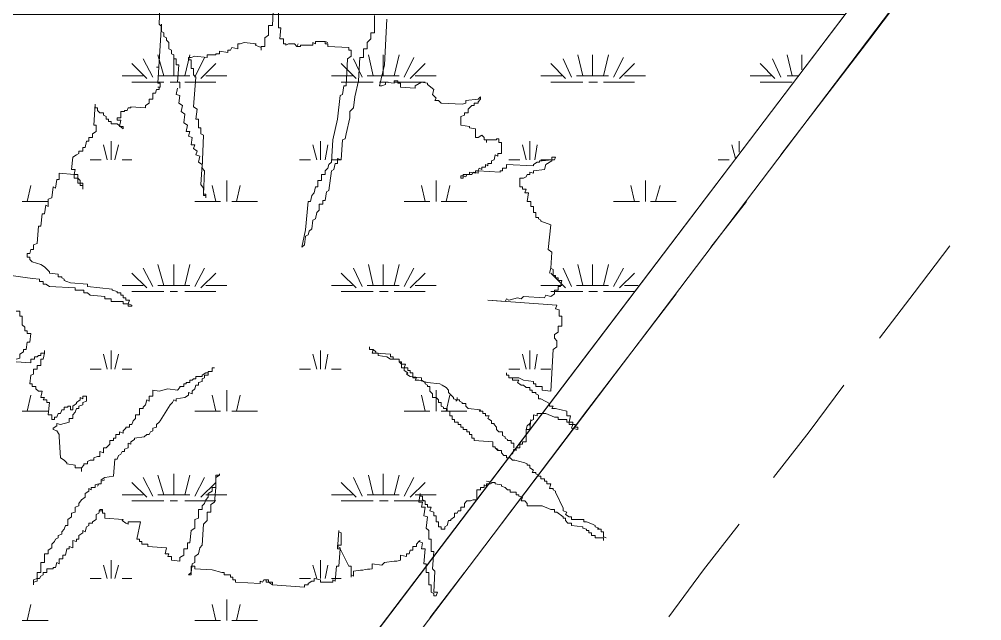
# Model space of a CAD drawing. Header units: millimetres. Extents: x -15161 to 10473752, y -72817 to 33960.
# Drawn here: x 76678.4 to 77009.3, y -42980.4 to -42773.7 of the extents above; entities that cross this region are included whole.
import ezdxf
from ezdxf import colors
from ezdxf.entities.mleader import LeaderData, LeaderLine
from ezdxf.enums import TextEntityAlignment as Align
from ezdxf.math import Vec2, Vec3

# ---------------------------------------------------------------- set-up
doc = ezdxf.new("R2010")
doc.units = ezdxf.units.MM
doc.layers.add('PDF_幾何圖形', color=7, linetype='Continuous')
doc.styles.get("Standard").update_dxf_attribs({"font": 'arial.ttf'})

# ---------------------------------------------------------------- blocks, each defined once
blk = doc.blocks.new('建築底圖1140116')
at = {"layer": 'PDF_幾何圖形', "lineweight": 0}
for points in [[(1415.19, -25919.52), (2062.99, -25836.11), (2419.5, -25366.56), (1987.63, -22416.29), (1789.9, -22445.5), (1711.57, -21908.2), (1723.42, -21908.2), (1800.06, -22431.53), (1997.79, -22402.74), (2226.85, -23962.98), (2431.77, -25369.52), (2069.34, -25847.54), (1416.88, -25931.8)], [(2365.3, -25457.16), (2395.79, -25417.36), (2431.77, -25369.52), (2414.42, -25250.12)], [(2149.37, -25430.49), (2145.98, -25424.14)], [(2153.18, -25430.07), (2151.06, -25422.87)], [(2156.56, -25430.07), (2156.56, -25422.87)], [(2160.37, -25430.07), (2162.07, -25422.87)], [(2163.76, -25430.49), (2167.15, -25423.72)], [(2221.34, -25430.49), (2218.38, -25424.14)], [(2225.15, -25430.07), (2223.46, -25422.87)], [(2228.54, -25430.07), (2228.54, -25422.87)], [(2232.35, -25430.07), (2234.05, -25422.87)], [(2235.74, -25430.49), (2239.13, -25423.72)], [(2293.32, -25430.49), (2290.36, -25424.14)], [(2297.13, -25430.07), (2295.44, -25422.87)], [(2300.52, -25430.07), (2300.52, -25422.87)], [(2304.33, -25430.07), (2306.02, -25422.87)], [(2307.72, -25430.49), (2311.11, -25423.72)], [(2365.3, -25430.49), (2362.34, -25424.14)], [(2369.11, -25430.07), (2367.42, -25422.87)], [(2372.5, -25427.95), (2372.5, -25422.87)], [(2147.25, -25430.91), (2142.17, -25425.83)], [(2165.88, -25430.91), (2170.96, -25425.83)], [(2219.23, -25430.91), (2214.15, -25425.83)], [(2237.86, -25430.91), (2242.94, -25425.83)], [(2291.21, -25430.91), (2286.12, -25425.83)], [(2309.83, -25430.91), (2314.92, -25425.83)], [(2363.18, -25430.91), (2358.1, -25425.83)], [(2138.78, -25430.07), (2145.98, -25430.07)], [(2151.06, -25430.07), (2162.07, -25430.07)], [(2167.57, -25430.07), (2174.77, -25430.07)], [(2210.76, -25430.07), (2217.96, -25430.07)], [(2223.04, -25430.07), (2234.05, -25430.07)], [(2239.55, -25430.07), (2246.75, -25430.07)], [(2282.74, -25430.07), (2289.93, -25430.07)], [(2295.02, -25430.07), (2306.02, -25430.07)], [(2311.53, -25430.07), (2318.73, -25430.07)], [(2354.72, -25430.07), (2361.91, -25430.07)], [(2367.42, -25430.07), (2371.23, -25430.07)], [(2142.17, -25432.18), (2153.18, -25432.18)], [(2155.29, -25432.18), (2157.83, -25432.18)], [(2160.37, -25432.18), (2170.96, -25432.18)], [(2214.15, -25432.18), (2225.15, -25432.18)], [(2227.27, -25432.18), (2230.24, -25432.18)], [(2232.35, -25432.18), (2242.94, -25432.18)], [(2286.12, -25432.18), (2297.13, -25432.18)], [(2299.25, -25432.18), (2302.21, -25432.18)], [(2304.33, -25432.18), (2314.92, -25432.18)], [(2358.1, -25432.18), (2369.11, -25432.18)], [(2133.7, -25458.86), (2132.43, -25453.78)], [(2134.97, -25458.86), (2134.97, -25452.51)], [(2136.24, -25458.86), (2137.51, -25453.78)], [(2205.68, -25458.86), (2204.41, -25453.78)], [(2206.95, -25458.86), (2206.95, -25452.51)], [(2208.64, -25458.86), (2209.49, -25453.78)], [(2277.66, -25458.86), (2276.39, -25453.78)], [(2278.93, -25458.86), (2278.93, -25452.51)], [(2280.62, -25458.86), (2281.47, -25453.78)], [(2349.63, -25458.43), (2348.36, -25453.78)], [(2350.91, -25456.32), (2350.91, -25452.51)], [(2127.77, -25458.86), (2131.58, -25458.86)], [(2138.78, -25458.86), (2142.17, -25458.86)], [(2199.75, -25458.86), (2203.56, -25458.86)], [(2210.76, -25458.86), (2214.15, -25458.86)], [(2271.73, -25458.86), (2275.54, -25458.86)], [(2282.74, -25458.86), (2286.12, -25458.86)], [(2343.71, -25458.86), (2347.52, -25458.86)], [(2106.18, -25473.25), (2107.45, -25467.75)], [(2170.96, -25473.25), (2169.69, -25467.75)], [(2174.77, -25473.25), (2174.77, -25466.06)], [(2178.16, -25473.25), (2179.43, -25467.75)], [(2242.94, -25473.25), (2241.67, -25467.75)], [(2246.75, -25473.25), (2246.75, -25466.06)], [(2250.14, -25473.25), (2251.41, -25467.75)], [(2314.92, -25473.25), (2313.65, -25467.75)], [(2318.73, -25473.25), (2318.73, -25466.06)], [(2322.11, -25473.25), (2323.81, -25467.75)], [(2104.48, -25473.25), (2113.38, -25473.25)], [(2163.76, -25473.25), (2172.65, -25473.25)], [(2176.46, -25473.25), (2185.35, -25473.25)], [(2235.74, -25473.25), (2244.63, -25473.25)], [(2248.44, -25473.25), (2257.33, -25473.25)], [(2307.72, -25473.25), (2316.61, -25473.25)], [(2320.42, -25473.25), (2329.31, -25473.25)], [(2341.17, -25488.92), (2353.45, -25473.25)], [(2399.17, -25520.25), (2411.03, -25504.58), (2423.31, -25488.5)], [(2153.18, -25502.04), (2151.06, -25494.85)], [(2156.56, -25502.04), (2156.56, -25494.85)], [(2160.37, -25502.04), (2162.07, -25494.85)], [(2225.15, -25502.04), (2223.46, -25494.85)], [(2228.54, -25502.04), (2228.54, -25494.85)], [(2232.35, -25502.04), (2234.05, -25494.85)], [(2297.13, -25502.04), (2295.44, -25494.85)], [(2300.52, -25502.04), (2300.52, -25494.85)], [(2304.33, -25502.04), (2306.02, -25494.85)], [(2147.25, -25502.89), (2142.17, -25497.81)], [(2149.37, -25502.47), (2145.98, -25496.12)], [(2163.76, -25502.47), (2167.15, -25496.12)], [(2165.88, -25502.89), (2170.96, -25497.81)], [(2219.23, -25502.89), (2214.15, -25497.81)], [(2221.34, -25502.47), (2218.38, -25496.12)], [(2235.74, -25502.47), (2239.13, -25496.12)], [(2237.86, -25502.89), (2242.94, -25497.81)], [(2291.21, -25502.89), (2286.12, -25497.81)], [(2293.32, -25502.47), (2290.36, -25496.12)], [(2307.72, -25502.47), (2311.11, -25496.12)], [(2309.83, -25502.89), (2314.92, -25497.81)], [(2138.78, -25502.04), (2145.98, -25502.04)], [(2142.17, -25504.16), (2153.18, -25504.16)], [(2151.06, -25502.04), (2162.07, -25502.04)], [(2155.29, -25504.16), (2157.83, -25504.16)], [(2160.37, -25504.16), (2170.96, -25504.16)], [(2167.57, -25502.04), (2174.77, -25502.04)], [(2210.76, -25502.04), (2217.96, -25502.04)], [(2214.15, -25504.16), (2225.15, -25504.16)], [(2223.04, -25502.04), (2234.05, -25502.04)], [(2227.27, -25504.16), (2230.24, -25504.16)], [(2232.35, -25504.16), (2242.94, -25504.16)], [(2239.55, -25502.04), (2246.75, -25502.04)], [(2282.74, -25502.04), (2289.93, -25502.04)], [(2286.12, -25504.16), (2297.13, -25504.16)], [(2295.02, -25502.04), (2306.02, -25502.04)], [(2299.25, -25504.16), (2302.21, -25504.16)], [(2304.33, -25504.16), (2314.92, -25504.16)], [(2311.53, -25502.04), (2316.19, -25502.04)], [(2268.76, -25584.61), (2298.83, -25544.81), (2329.31, -25505.01)], [(2134.97, -25530.84), (2134.97, -25524.48)], [(2206.95, -25530.84), (2206.95, -25524.48)], [(2278.93, -25530.84), (2278.93, -25524.48)], [(2133.7, -25530.84), (2132.43, -25525.75)], [(2136.24, -25530.84), (2137.51, -25525.75)], [(2205.68, -25530.84), (2204.41, -25525.75)], [(2208.64, -25530.84), (2209.49, -25525.75)], [(2277.66, -25530.84), (2276.39, -25525.75)], [(2280.62, -25530.84), (2281.47, -25525.75)], [(2127.77, -25530.84), (2131.58, -25530.84)], [(2138.78, -25530.84), (2142.17, -25530.84)], [(2199.75, -25530.84), (2203.56, -25530.84)], [(2210.76, -25530.84), (2214.15, -25530.84)], [(2271.73, -25530.84), (2275.54, -25530.84)], [(2282.74, -25530.84), (2286.12, -25530.84)], [(2362.76, -25568.1), (2375.04, -25552.43), (2386.89, -25536.34)], [(2106.18, -25545.23), (2107.45, -25539.73)], [(2170.96, -25545.23), (2169.69, -25539.73)], [(2174.77, -25545.23), (2174.77, -25538.03)], [(2178.16, -25545.23), (2179.43, -25539.73)], [(2242.94, -25545.23), (2241.67, -25539.73)], [(2246.75, -25545.23), (2246.75, -25538.03)], [(2250.14, -25545.23), (2251.41, -25539.73)], [(2104.48, -25545.23), (2113.38, -25545.23)], [(2163.76, -25545.23), (2172.65, -25545.23)], [(2176.46, -25545.23), (2185.35, -25545.23)], [(2235.74, -25545.23), (2244.63, -25545.23)], [(2248.44, -25545.23), (2257.33, -25545.23)], [(2153.18, -25574.02), (2151.06, -25567.25)], [(2156.56, -25574.02), (2156.56, -25566.82)], [(2160.37, -25574.02), (2162.07, -25567.25)], [(2225.15, -25574.02), (2223.46, -25567.25)], [(2228.54, -25574.02), (2228.54, -25566.82)], [(2232.35, -25574.02), (2234.05, -25567.25)], [(2147.25, -25574.87), (2142.17, -25569.79)], [(2149.37, -25574.45), (2145.98, -25568.1)], [(2163.76, -25574.45), (2167.15, -25568.1)], [(2165.88, -25574.87), (2170.96, -25569.79)], [(2219.23, -25574.87), (2214.15, -25569.79)], [(2221.34, -25574.45), (2218.38, -25568.1)], [(2235.74, -25574.45), (2239.13, -25568.1)], [(2237.86, -25574.87), (2242.94, -25569.79)], [(2138.78, -25574.02), (2145.98, -25574.02)], [(2151.06, -25574.02), (2162.07, -25574.02)], [(2167.57, -25574.02), (2174.77, -25574.02)], [(2210.76, -25574.02), (2217.96, -25574.02)], [(2223.04, -25574.02), (2234.05, -25574.02)], [(2239.55, -25574.02), (2246.75, -25574.02)], [(2142.17, -25576.14), (2153.18, -25576.14)], [(2155.29, -25576.14), (2157.83, -25576.14)], [(2160.37, -25576.14), (2170.96, -25576.14)], [(2214.15, -25576.14), (2225.15, -25576.14)], [(2227.27, -25576.14), (2230.24, -25576.14)], [(2232.35, -25576.14), (2242.94, -25576.14)], [(2326.77, -25615.94), (2338.63, -25599.85), (2350.91, -25584.18)], [(2134.97, -25602.81), (2134.97, -25596.46)], [(2206.95, -25602.81), (2206.95, -25596.46)], [(2133.7, -25602.81), (2132.43, -25598.16)], [(2136.24, -25602.81), (2137.51, -25598.16)], [(2205.68, -25602.81), (2204.41, -25598.16)], [(2208.64, -25602.81), (2209.49, -25598.16)], [(2244.63, -25616.36), (2256.49, -25600.7)], [(2127.77, -25602.81), (2131.58, -25602.81)], [(2138.78, -25602.81), (2142.17, -25602.81)], [(2199.75, -25602.81), (2203.56, -25602.81)], [(2210.76, -25602.81), (2214.15, -25602.81)], [(2174.77, -25617.21), (2174.77, -25610.01)], [(2106.18, -25617.21), (2107.45, -25611.71)], [(2170.96, -25617.21), (2169.69, -25611.71)], [(2178.16, -25617.21), (2179.43, -25611.71)], [(2104.48, -25617.21), (2113.38, -25617.21)], [(2163.76, -25617.21), (2172.65, -25617.21)], [(2176.46, -25617.21), (2185.35, -25617.21)]]:
    blk.add_lwpolyline(points, dxfattribs=at)
at = {"layer": 'PDF_幾何圖形', "lineweight": 13}
for points in [[(2365.3, -25457.16), (2395.79, -25417.36), (2431.77, -25369.52), (2414.42, -25250.12)], [(2157.83, -25434.3), (2157.41, -25436.42), (2158.68, -25436.84), (2158.26, -25439.38), (2159.53, -25440.23), (2159.1, -25442.34), (2160.37, -25443.19), (2159.95, -25446.16), (2161.22, -25447), (2160.8, -25449.12), (2162.07, -25449.12), (2161.64, -25450.81), (2162.91, -25451.24), (2162.49, -25453.78), (2163.76, -25453.78), (2163.34, -25455.05), (2164.61, -25455.89), (2164.18, -25457.16), (2165.45, -25457.59), (2165.03, -25459.7), (2166.3, -25460.55), (2165.88, -25467.33), (2166.72, -25468.6), (2166.72, -25471.14), (2167.57, -25471.14), (2167.57, -25471.98), (2167.57, -25470.71), (2166.72, -25470.71), (2167.15, -25462.67), (2166.3, -25461.82), (2166.72, -25450.39), (2165.88, -25449.97), (2165.88, -25447.85), (2165.03, -25447.85), (2165.03, -25444.89), (2164.18, -25444.89), (2164.61, -25441.5), (2163.34, -25440.65), (2164.18, -25430.49), (2163.34, -25429.64), (2163.34, -25427.53), (2162.49, -25427.53), (2162.49, -25424.56), (2161.64, -25424.56), (2161.64, -25423.72), (2162.49, -25423.72), (2163.76, -25423.29), (2167.99, -25423.72), (2167.99, -25422.87), (2170.96, -25422.87), (2170.96, -25422.44), (2172.23, -25422.44), (2172.23, -25421.6), (2175.19, -25422.02), (2175.19, -25421.17), (2176.04, -25421.17), (2176.46, -25420.33), (2178.58, -25420.75), (2178.58, -25419.06), (2179.43, -25419.06), (2180.7, -25418.63), (2184.93, -25419.06), (2184.51, -25419.48), (2185.78, -25419.9), (2186.62, -25420.33), (2186.62, -25421.17), (2186.62, -25419.9), (2187.89, -25419.9), (2187.89, -25416.94), (2189.16, -25416.09), (2189.16, -25412.71), (2190.44, -25412.71), (2190.86, -25405.51)], [(2192.55, -25408.47), (2192.55, -25413.55), (2193.4, -25413.55), (2192.98, -25417.36), (2194.25, -25417.36), (2194.25, -25419.06), (2195.09, -25419.06), (2195.09, -25419.48), (2195.94, -25419.06), (2198.06, -25419.06), (2198.9, -25419.9), (2200.17, -25419.9), (2200.17, -25419.48), (2204.41, -25419.48), (2204.41, -25418.63), (2205.25, -25419.06), (2205.25, -25418.21), (2208.64, -25418.21), (2208.64, -25419.06), (2209.49, -25419.06), (2209.49, -25419.9), (2216.69, -25420.33), (2216.69, -25421.17), (2217.53, -25421.17), (2217.53, -25423.29), (2216.26, -25424.14), (2215.84, -25433.45), (2214.99, -25433.45), (2214.57, -25436.42), (2213.72, -25436.84), (2212.88, -25444.89), (2211.18, -25452.08), (2210.76, -25459.7), (2209.91, -25460.55), (2209.49, -25461.82), (2208.64, -25462.67), (2208.64, -25463.94), (2207.37, -25463.94), (2207.37, -25466.06), (2206.1, -25466.06), (2206.1, -25468.17), (2205.25, -25468.17), (2204.83, -25470.29), (2203.98, -25471.14), (2203.56, -25473.25), (2202.71, -25473.25), (2201.87, -25482.99), (2200.6, -25488.92), (2201.44, -25488.07), (2201.87, -25485.11), (2202.71, -25484.68), (2203.14, -25483.41), (2203.98, -25482.57), (2204.41, -25479.6), (2205.25, -25479.18), (2205.68, -25477.06), (2206.52, -25476.22), (2206.52, -25474.1), (2207.79, -25474.1), (2207.79, -25472.83), (2208.64, -25472.83), (2209.06, -25469.87), (2209.91, -25469.44), (2210.76, -25462.67), (2211.61, -25462.24), (2212.03, -25460.13), (2212.88, -25460.13), (2212.88, -25458.43), (2214.15, -25458.86), (2214.57, -25452.08), (2215.42, -25451.66), (2215.84, -25449.97), (2217.11, -25444.46), (2217.11, -25442.34), (2218.38, -25441.07), (2218.8, -25437.26), (2220.07, -25431.76), (2220.5, -25423.72), (2221.77, -25423.72), (2221.77, -25420.75), (2223.04, -25420.75), (2223.04, -25418.63), (2224.31, -25417.36), (2224.31, -25415.25), (2225.58, -25415.25), (2225.58, -25409.32)], [(2229.81, -25410.59), (2228.96, -25426.26), (2227.27, -25433.45), (2228.12, -25433.45), (2229.39, -25433.03), (2229.39, -25432.18), (2232.35, -25432.61), (2232.35, -25431.76), (2233.62, -25431.76), (2233.62, -25432.61), (2234.47, -25432.61), (2234.47, -25433.88), (2239.55, -25434.3), (2239.55, -25433.45), (2241.67, -25432.18), (2243.78, -25432.61), (2243.78, -25433.03), (2245.9, -25434.72), (2245.48, -25436.42), (2246.75, -25437.69), (2246.32, -25438.53), (2247.59, -25438.53), (2248.44, -25439.38), (2255.64, -25439.8), (2256.91, -25439.38), (2256.91, -25438.53), (2261.14, -25438.11), (2261.99, -25437.26), (2261.99, -25438.11), (2261.14, -25438.96), (2261.14, -25439.38), (2259.87, -25439.38), (2259.87, -25440.23), (2259.03, -25440.23), (2257.76, -25441.5), (2257.76, -25442.77), (2256.49, -25442.77), (2256.49, -25443.61), (2255.22, -25444.04), (2255.22, -25447), (2258.18, -25447.43), (2258.18, -25447.85), (2260.3, -25448.27), (2260.3, -25451.24), (2261.14, -25451.24), (2262.41, -25450.39), (2263.26, -25451.24), (2263.26, -25452.08), (2267.49, -25452.08), (2267.49, -25451.66), (2268.34, -25451.66), (2268.34, -25452.93), (2269.19, -25452.93), (2269.19, -25456.74), (2267.92, -25456.74), (2267.92, -25457.59), (2267.07, -25457.16), (2266.65, -25458.86), (2265.8, -25459.28), (2265.8, -25460.13), (2264.53, -25460.13), (2264.53, -25460.97), (2263.68, -25460.55), (2263.68, -25461.4), (2262.41, -25461.4), (2262.41, -25462.24), (2261.57, -25461.82), (2261.14, -25462.67), (2268.76, -25463.09), (2268.76, -25462.67), (2269.61, -25462.67), (2269.61, -25461.82), (2270.88, -25461.82), (2270.88, -25460.55), (2280.2, -25460.97), (2280.2, -25460.55), (2281.47, -25459.7), (2282.31, -25459.7), (2282.31, -25459.28), (2283.16, -25459.28), (2286.55, -25458.86), (2286.55, -25459.28), (2284.43, -25460.55), (2284.01, -25462.24), (2280.2, -25462.67), (2280.2, -25463.51), (2278.93, -25463.09), (2278.93, -25463.94), (2278.08, -25463.94), (2277.66, -25464.78), (2276.81, -25465.21), (2275.54, -25465.21), (2275.54, -25468.17), (2276.39, -25468.17), (2276.39, -25469.02), (2277.66, -25469.02), (2277.23, -25470.29), (2278.5, -25470.29), (2278.08, -25473.25), (2279.35, -25473.25), (2279.35, -25474.95), (2280.2, -25474.95), (2280.2, -25477.06), (2281.04, -25477.06), (2281.04, -25478.76), (2281.89, -25478.76), (2281.89, -25479.18), (2282.74, -25479.6), (2282.74, -25480.03), (2286.12, -25481.3), (2285.28, -25489.77), (2286.55, -25490.61), (2286.12, -25496.12), (2286.97, -25496.54), (2286.97, -25498.66), (2287.82, -25498.66), (2287.82, -25499.5), (2288.66, -25499.5), (2288.66, -25500.35), (2289.93, -25500.35), (2289.51, -25502.47), (2288.66, -25502.47), (2288.66, -25503.74), (2287.39, -25503.74), (2287.39, -25505.01), (2286.12, -25505.85), (2284.43, -25505.43), (2284.01, -25506.28), (2276.81, -25505.85), (2275.96, -25506.7), (2274.69, -25506.28), (2271.73, -25507.13), (2270.88, -25506.7), (2270.46, -25507.55), (2264.53, -25507.13), (2288.24, -25508.82), (2287.82, -25510.09), (2289.09, -25510.51), (2289.09, -25512.63), (2289.93, -25512.63), (2289.93, -25516.02), (2288.66, -25516.02), (2288.66, -25518.13), (2287.39, -25518.98), (2287.39, -25520.25), (2288.24, -25521.1), (2288.24, -25523.21), (2286.97, -25524.06), (2286.12, -25538.46), (2283.16, -25538.03), (2283.16, -25536.76), (2281.04, -25536.76), (2281.04, -25535.92), (2280.2, -25535.92), (2280.2, -25535.07), (2276.81, -25534.65), (2275.12, -25533.8), (2271.73, -25533.8), (2273, -25533.8), (2273, -25534.65), (2275.12, -25534.65), (2274.69, -25535.49), (2275.96, -25536.34), (2276.81, -25536.34), (2277.66, -25537.19), (2278.93, -25537.19), (2278.93, -25538.03), (2279.77, -25538.03), (2279.77, -25538.88), (2281.04, -25538.88), (2281.04, -25539.3), (2281.89, -25539.73), (2281.89, -25541), (2282.74, -25541), (2285.7, -25542.69), (2285.7, -25543.54), (2286.97, -25543.54), (2286.55, -25544.38), (2287.82, -25544.38), (2291.63, -25545.23), (2291.63, -25546.92), (2292.9, -25546.92), (2292.48, -25549.04), (2291.63, -25549.04), (2291.63, -25548.2), (2288.66, -25548.2), (2288.66, -25547.35), (2287.39, -25547.35), (2284.43, -25546.08), (2281.47, -25546.08), (2281.47, -25546.92), (2280.2, -25546.5), (2280.2, -25548.2), (2279.35, -25548.62), (2278.93, -25549.47), (2278.08, -25550.31), (2277.66, -25551.58), (2277.66, -25555.82), (2276.39, -25555.82), (2276.39, -25556.66), (2275.54, -25556.66), (2275.54, -25557.93), (2274.27, -25557.93), (2274.27, -25558.78), (2273.42, -25558.36), (2273, -25560.05)], [(2158.68, -25434.3), (2158.68, -25432.18), (2157.83, -25432.18), (2158.26, -25426.26), (2157.41, -25426.26), (2157.41, -25424.14), (2156.56, -25424.14), (2156.56, -25422.87), (2155.72, -25422.44), (2155.72, -25421.17), (2154.87, -25420.75), (2154.87, -25418.63), (2154.02, -25417.79), (2154.02, -25416.94), (2153.18, -25416.52), (2153.18, -25415.25), (2152.33, -25414.82), (2152.33, -25413.13), (2151.48, -25412.28), (2151.91, -25403.39)], [(2152.33, -25412.28), (2151.06, -25432.61), (2151.91, -25432.61), (2151.91, -25433.88), (2151.06, -25433.88)], [(2207.37, -25418.21), (2208.64, -25418.21), (2209.49, -25418.63)], [(2199.33, -25419.06), (2198.9, -25419.9), (2199.33, -25419.06)], [(2150.64, -25427.1), (2151.48, -25427.1)], [(2110.41, -25499.93), (2110.41, -25500.77), (2111.68, -25500.77), (2111.68, -25501.62), (2112.53, -25501.62), (2113.8, -25502.47), (2122.69, -25502.89), (2122.69, -25503.74), (2125.65, -25503.74), (2125.65, -25504.58), (2126.92, -25504.58), (2127.77, -25505.43), (2132.85, -25505.85), (2132.85, -25506.7), (2134.97, -25506.7), (2134.97, -25507.55), (2139.2, -25507.55), (2139.2, -25508.4), (2140.9, -25508.4), (2140.9, -25509.24), (2142.17, -25509.24), (2142.17, -25508.82), (2140.9, -25508.4), (2141.32, -25507.13), (2140.05, -25507.13), (2140.05, -25506.28), (2139.2, -25506.28), (2139.2, -25505.43), (2138.36, -25505.43), (2138.36, -25504.58), (2137.09, -25504.58), (2137.09, -25504.16), (2135.39, -25503.74), (2135.39, -25503.31), (2126.92, -25502.47), (2126.92, -25501.62), (2121, -25501.2), (2119.73, -25500.77), (2118.88, -25500.35), (2118.88, -25499.93), (2118.03, -25499.5), (2118.03, -25499.08), (2116.76, -25499.08), (2116.76, -25498.23), (2113.8, -25497.81), (2113.8, -25497.39), (2112.11, -25495.69), (2110.84, -25494.85), (2107.87, -25494), (2107.03, -25493.15), (2107.03, -25492.31), (2106.18, -25492.31), (2106.18, -25491.04), (2107.03, -25491.04), (2107.45, -25489.77), (2108.3, -25489.77), (2108.3, -25488.07), (2109.57, -25487.65), (2109.99, -25481.72), (2110.84, -25481.72), (2111.26, -25477.49), (2112.11, -25477.49), (2112.53, -25474.52), (2113.38, -25474.95), (2113.38, -25472.41), (2114.65, -25471.98), (2115.07, -25468.17), (2115.92, -25468.6), (2116.34, -25465.63), (2117.19, -25465.63), (2117.19, -25463.51), (2122.27, -25463.94), (2122.69, -25462.24), (2121.42, -25462.24), (2121.84, -25458.01), (2123.11, -25457.16), (2123.96, -25456.74), (2123.96, -25455.89), (2125.23, -25455.89), (2125.23, -25454.62), (2126.08, -25454.62), (2126.5, -25452.51), (2127.35, -25452.51), (2127.35, -25451.24), (2128.62, -25451.24), (2128.62, -25449.97), (2129.89, -25449.12), (2129.89, -25447), (2129.04, -25447), (2129.47, -25439.8), (2129.47, -25441.07), (2130.31, -25441.07), (2130.31, -25441.92), (2131.16, -25442.77), (2132.43, -25442.77), (2132.43, -25443.61), (2133.28, -25444.04), (2133.28, -25444.89), (2134.12, -25444.89), (2134.12, -25445.73), (2134.97, -25445.73), (2134.97, -25446.58), (2137.09, -25446.58), (2139.2, -25448.27), (2139.2, -25447.43), (2137.93, -25447.43), (2138.36, -25445.31), (2137.09, -25445.31), (2137.09, -25444.46), (2138.36, -25444.46), (2138.36, -25442.34), (2139.63, -25442.34), (2139.63, -25441.92), (2140.47, -25441.92), (2140.9, -25441.07), (2141.74, -25441.07), (2141.74, -25440.65), (2146.82, -25441.07), (2146.82, -25440.23), (2148.09, -25439.38), (2148.09, -25438.11), (2149.37, -25438.11), (2149.37, -25435.99), (2150.21, -25435.99), (2150.64, -25434.72), (2151.48, -25434.72), (2151.48, -25433.88)], [(2264.11, -25452.93), (2264.11, -25452.08), (2264.11, -25452.93)], [(2341.17, -25488.92), (2353.45, -25473.25)], [(2286.12, -25496.12), (2285.7, -25497.81)], [(2286.12, -25495.69), (2286.12, -25496.12), (2286.12, -25495.69)], [(2218.38, -25600.27), (2218.38, -25601.97), (2217.53, -25601.54), (2217.53, -25602.39), (2217.53, -25598.58), (2216.69, -25598.58), (2213.72, -25592.65), (2213.3, -25598.58), (2212.45, -25598.58), (2212.03, -25603.66), (2211.18, -25603.24), (2211.18, -25604.08), (2206.95, -25604.08), (2206.95, -25603.24), (2204.83, -25602.81), (2204.83, -25603.66), (2203.98, -25603.66), (2202.71, -25604.51), (2202.71, -25604.93), (2201.44, -25604.93), (2201.44, -25605.78), (2190.44, -25604.93), (2190.44, -25604.08), (2188.32, -25604.08), (2188.32, -25603.24), (2187.47, -25603.24), (2187.05, -25604.08), (2186.2, -25603.66), (2186.2, -25604.51), (2177.73, -25604.08), (2177.73, -25603.24), (2176.89, -25603.24), (2176.89, -25602.39), (2176.04, -25602.39), (2176.04, -25601.54), (2173.92, -25601.54), (2173.92, -25600.7), (2173.08, -25600.7), (2169.69, -25599.85), (2163.76, -25599.43), (2163.76, -25598.58), (2162.49, -25598.58), (2162.49, -25601.54), (2161.64, -25601.54), (2162.49, -25600.7), (2162.91, -25597.73), (2163.76, -25597.31), (2163.76, -25595.19), (2165.03, -25594.35), (2165.45, -25592.23), (2166.3, -25591.38), (2166.72, -25584.18), (2167.99, -25582.91), (2167.99, -25579.95), (2169.26, -25579.95), (2169.26, -25577.41), (2170.54, -25576.56), (2170.96, -25571.48), (2169.69, -25571.48), (2169.69, -25572.75), (2168.42, -25573.6), (2168.42, -25574.87), (2167.57, -25575.72), (2167.15, -25576.99), (2166.3, -25577.83), (2166.3, -25579.1), (2165.03, -25579.1), (2165.03, -25582.07), (2163.76, -25582.49), (2163.76, -25585.45), (2162.49, -25586.3), (2162.07, -25590.54), (2161.22, -25590.54), (2161.22, -25592.65), (2159.95, -25592.65), (2159.95, -25594.77), (2158.68, -25595.62), (2158.68, -25596.89), (2155.72, -25596.46), (2155.72, -25595.19), (2154.45, -25595.19), (2154.87, -25594.35), (2153.6, -25594.35), (2154.02, -25592.23), (2147.67, -25591.81), (2147.67, -25590.96), (2145.55, -25590.96), (2145.55, -25590.11), (2144.71, -25590.11), (2144.71, -25589.27), (2143.86, -25589.27), (2145.13, -25583.34), (2140.9, -25583.34), (2140.9, -25584.18), (2140.05, -25583.76), (2138.78, -25582.91), (2139.2, -25582.49), (2132.85, -25582.07), (2132.85, -25580.37), (2132.01, -25580.37), (2132.01, -25579.1), (2131.16, -25579.1), (2130.74, -25580.37), (2129.89, -25580.8), (2129.89, -25582.49), (2128.62, -25583.34), (2128.62, -25583.76), (2127.35, -25583.76), (2127.35, -25584.61), (2126.5, -25585.03), (2126.08, -25586.72), (2125.23, -25586.3), (2125.23, -25587.15), (2123.96, -25588), (2123.96, -25589.27), (2123.11, -25589.27), (2123.11, -25590.11), (2121.84, -25589.69), (2121.84, -25592.23), (2120.57, -25591.81), (2120.57, -25592.65), (2119.73, -25592.65), (2119.3, -25594.77), (2118.46, -25594.77), (2118.46, -25596.04), (2117.19, -25596.04), (2117.19, -25597.73), (2116.34, -25597.31), (2115.92, -25599), (2115.07, -25599), (2115.07, -25599.43), (2112.95, -25599.43), (2112.95, -25600.7), (2111.68, -25600.7), (2111.68, -25601.54), (2110.84, -25601.97), (2110.41, -25602.81), (2109.57, -25602.81), (2109.57, -25600.7), (2110.84, -25600.7), (2110.84, -25597.31), (2112.11, -25597.31), (2112.11, -25594.35), (2113.38, -25594.35), (2113.38, -25593.08), (2114.65, -25592.23), (2114.65, -25590.96), (2115.49, -25590.11), (2115.92, -25589.27), (2116.76, -25588.84), (2116.76, -25588), (2118.03, -25587.57), (2118.03, -25586.72), (2118.88, -25585.88), (2119.3, -25584.61), (2120.15, -25584.61), (2120.15, -25582.49), (2121.42, -25581.64), (2121.42, -25580.37), (2122.69, -25579.95), (2122.69, -25578.26), (2123.96, -25577.83), (2123.96, -25576.99), (2124.81, -25575.72), (2126.08, -25574.87), (2126.08, -25573.6), (2127.35, -25572.75), (2127.35, -25571.91), (2128.2, -25572.33), (2128.2, -25571.48), (2129.47, -25571.48), (2129.47, -25570.64), (2130.74, -25570.21), (2131.58, -25570.21), (2131.58, -25568.94), (2132.85, -25568.1), (2135.82, -25567.67), (2136.24, -25561.74), (2137.09, -25561.74), (2137.51, -25560.47), (2138.36, -25560.05), (2138.78, -25559.2), (2139.63, -25559.2), (2139.63, -25558.36), (2140.9, -25557.93), (2140.9, -25556.24), (2141.74, -25556.66), (2141.74, -25555.82), (2143.01, -25554.97), (2143.01, -25554.55), (2146.4, -25554.12), (2147.25, -25553.28), (2148.09, -25553.28), (2148.52, -25552.43), (2149.37, -25552.01), (2149.37, -25551.16), (2150.64, -25550.74), (2150.64, -25549.89), (2151.48, -25549.04), (2151.91, -25548.62), (2155.29, -25543.11), (2156.14, -25542.27), (2156.56, -25541.42), (2157.41, -25541.84), (2157.41, -25541), (2160.37, -25540.57), (2161.64, -25539.73), (2161.64, -25538.88), (2162.91, -25539.3), (2162.91, -25538.46), (2163.76, -25537.61), (2164.18, -25536.34), (2165.03, -25536.34), (2165.03, -25535.49), (2166.3, -25535.07), (2166.3, -25534.22), (2167.15, -25533.8), (2167.15, -25532.95), (2168.42, -25532.95), (2168.42, -25532.11), (2167.57, -25532.11), (2166.3, -25532.95), (2166.3, -25533.38), (2164.18, -25533.38), (2164.18, -25534.22), (2163.34, -25534.22), (2162.91, -25534.65), (2162.07, -25534.65), (2162.07, -25535.49), (2160.8, -25535.49), (2160.8, -25535.92), (2159.95, -25535.92), (2159.95, -25536.76), (2158.68, -25536.76), (2158.68, -25537.19), (2157.83, -25538.03), (2154.45, -25537.61), (2151.48, -25538.46), (2149.37, -25538.03), (2149.37, -25540.15), (2148.09, -25540.15), (2148.09, -25541.84), (2147.25, -25541.42), (2146.82, -25543.11), (2145.98, -25543.96), (2145.98, -25544.38), (2144.71, -25544.38), (2144.71, -25546.5), (2143.44, -25546.5), (2143.44, -25547.77), (2142.59, -25548.62), (2142.17, -25549.89), (2141.32, -25549.89), (2141.32, -25550.74), (2140.05, -25550.74), (2140.05, -25551.16), (2139.2, -25552.01), (2139.2, -25552.85), (2137.93, -25552.43), (2137.93, -25553.28), (2136.66, -25553.28), (2136.66, -25554.55), (2135.82, -25554.55), (2135.82, -25555.39), (2134.55, -25555.39), (2134.55, -25556.66), (2133.28, -25557.93), (2132.43, -25557.93), (2132.43, -25559.63), (2131.16, -25559.2), (2131.16, -25560.9), (2130.31, -25560.9), (2129.04, -25561.32), (2129.04, -25562.17), (2127.77, -25562.17), (2126.92, -25562.59), (2126.92, -25563.44), (2125.65, -25563.44), (2125.65, -25563.86), (2124.81, -25564.71), (2122.69, -25564.71), (2122.69, -25563.86), (2119.73, -25563.44), (2119.73, -25563.01), (2118.88, -25562.17), (2117.61, -25561.32), (2117.19, -25554.12), (2117.19, -25553.28), (2116.34, -25552.01), (2115.07, -25551.58), (2115.07, -25551.16), (2116.34, -25550.31), (2116.34, -25549.47), (2117.61, -25549.89), (2120.57, -25549.04), (2120.57, -25547.77), (2121.84, -25547.77), (2121.84, -25546.5), (2122.69, -25545.65), (2123.11, -25544.38), (2123.96, -25544.38), (2123.96, -25543.54), (2125.23, -25543.11), (2125.23, -25542.27), (2126.5, -25541.84), (2126.5, -25540.15), (2125.23, -25540.15), (2125.23, -25541), (2124.38, -25540.57), (2124.38, -25541.42), (2123.11, -25542.27), (2123.11, -25542.69), (2121.84, -25543.54), (2121.84, -25544.81), (2121, -25544.81), (2121, -25543.54), (2120.15, -25543.54), (2120.15, -25543.96), (2118.88, -25543.96), (2118.88, -25544.81), (2118.03, -25544.81), (2117.61, -25546.08), (2116.76, -25546.08), (2116.34, -25547.35), (2115.49, -25547.35), (2115.49, -25548.2), (2114.65, -25548.2), (2114.65, -25546.5), (2113.38, -25546.5), (2113.8, -25542.27), (2112.95, -25542.27), (2112.95, -25541.42), (2111.68, -25541.42), (2112.11, -25540.57), (2110.84, -25540.57), (2111.26, -25538.46), (2109.99, -25538.46), (2109.14, -25537.61), (2109.14, -25536.76), (2107.87, -25536.76), (2107.87, -25535.92), (2107.03, -25535.92), (2107.45, -25532.95), (2108.3, -25532.53), (2108.3, -25530.84), (2109.57, -25530.84), (2109.57, -25529.57), (2110.84, -25529.57), (2110.84, -25527.45), (2111.68, -25527.45), (2112.11, -25525.33), (2110.84, -25525.33), (2110.84, -25526.18), (2109.99, -25526.18), (2109.57, -25526.6), (2108.72, -25526.6), (2108.72, -25527.45), (2107.45, -25527.45), (2107.45, -25528.72), (2102.37, -25528.3)], [(2102.37, -25527.45), (2103.64, -25527.02), (2103.64, -25525.75), (2104.91, -25524.91), (2104.91, -25524.06), (2105.75, -25524.06), (2106.18, -25521.52), (2107.03, -25521.52), (2107.45, -25518.56), (2106.18, -25518.56), (2106.18, -25517.71), (2105.33, -25517.71), (2105.33, -25516.44), (2104.48, -25515.59), (2104.48, -25512.63), (2103.64, -25512.63), (2103.64, -25510.94), (2102.37, -25510.94)], [(2268.76, -25584.61), (2298.83, -25544.81), (2329.31, -25505.01)], [(2112.11, -25524.48), (2112.11, -25525.33), (2112.11, -25524.48)], [(2223.88, -25523.21), (2223.88, -25524.06), (2223.88, -25523.21)], [(2170.54, -25530.41), (2169.69, -25530.41), (2169.69, -25531.68), (2168.42, -25531.68), (2168.42, -25532.11), (2168.42, -25531.68), (2169.69, -25531.68), (2169.69, -25530.41)], [(2273.42, -25557.93), (2273.42, -25556.24), (2272.58, -25556.24), (2272.58, -25555.39), (2271.31, -25555.39), (2271.31, -25554.97), (2270.46, -25554.55), (2270.46, -25554.12), (2269.61, -25553.7), (2269.61, -25552.43), (2268.34, -25552.43), (2267.49, -25551.58), (2267.49, -25550.74), (2266.65, -25549.89), (2266.65, -25549.47), (2265.8, -25549.47), (2265.8, -25548.62), (2264.53, -25547.77), (2264.95, -25546.92), (2263.68, -25546.92), (2263.68, -25546.08), (2262.84, -25546.08), (2262.84, -25545.23), (2261.57, -25545.23), (2261.99, -25544.81), (2257.76, -25544.38), (2256.91, -25543.54), (2256.91, -25542.69), (2255.64, -25542.69), (2255.64, -25542.27), (2254.79, -25541.84), (2254.79, -25541.42), (2253.95, -25541.42), (2252.68, -25541), (2252.68, -25540.57), (2250.98, -25538.88), (2250.98, -25538.03), (2250.14, -25537.19), (2248.86, -25536.34), (2248.02, -25535.92), (2243.78, -25535.49), (2240.82, -25534.65), (2239.55, -25534.65), (2239.97, -25533.8), (2238.7, -25533.8), (2238.7, -25532.11), (2237.86, -25532.11), (2237.86, -25531.26), (2237.01, -25531.26), (2237.01, -25530.41), (2235.74, -25530.41), (2235.74, -25531.26), (2237.01, -25532.11), (2236.59, -25532.53), (2237.86, -25533.38), (2241.67, -25533.8), (2241.67, -25534.65), (2242.94, -25535.49), (2242.94, -25535.92), (2243.78, -25536.34), (2243.78, -25536.76), (2244.63, -25536.76), (2244.63, -25538.46), (2245.48, -25539.3), (2245.48, -25540.57), (2246.75, -25540.57), (2247.59, -25541.42), (2247.59, -25542.27), (2248.44, -25542.27), (2248.44, -25543.54), (2249.29, -25543.96), (2249.29, -25544.38), (2250.56, -25544.38), (2250.56, -25545.23), (2251.41, -25545.23), (2251.41, -25546.92), (2252.25, -25546.92), (2252.25, -25548.2), (2253.1, -25548.2), (2253.1, -25549.04), (2254.37, -25549.04), (2254.37, -25549.89), (2255.22, -25549.89), (2255.22, -25550.74), (2256.06, -25550.74), (2256.06, -25551.58), (2257.33, -25551.58), (2257.33, -25552.43), (2258.18, -25552.43), (2258.18, -25553.28), (2259.03, -25553.28), (2259.03, -25554.55), (2259.87, -25554.55), (2259.87, -25555.39), (2266.22, -25555.82), (2266.22, -25557.51), (2267.07, -25557.51), (2267.07, -25557.93), (2267.92, -25558.36), (2267.92, -25558.78), (2269.19, -25558.78), (2269.19, -25559.63), (2270.03, -25560.47), (2270.88, -25560.47), (2270.88, -25561.32), (2272.15, -25561.32), (2273, -25562.17), (2273.85, -25562.17), (2277.23, -25563.01), (2278.08, -25563.44), (2278.08, -25563.86), (2278.93, -25563.86), (2278.93, -25564.71), (2280.2, -25565.55), (2279.77, -25566.4), (2281.04, -25566.4), (2281.04, -25566.82), (2281.89, -25567.25), (2281.89, -25567.67), (2282.74, -25567.67), (2282.74, -25568.52), (2284.01, -25568.52), (2284.01, -25569.37), (2284.85, -25569.37), (2284.85, -25570.21), (2286.12, -25570.21), (2285.7, -25571.91), (2286.97, -25571.91), (2286.97, -25572.33), (2287.82, -25572.75), (2287.82, -25573.18), (2290.36, -25578.68), (2290.36, -25579.53), (2291.63, -25579.95), (2291.21, -25580.8), (2292.48, -25581.64), (2293.32, -25581.64), (2293.32, -25582.49), (2297.56, -25582.49), (2297.56, -25583.34), (2298.4, -25583.34), (2300.52, -25584.18), (2301.37, -25584.61), (2301.37, -25585.03), (2302.64, -25585.45), (2302.21, -25585.88), (2303.48, -25585.88), (2303.48, -25586.72), (2304.33, -25586.72), (2304.33, -25588.42), (2305.18, -25588.84)], [(2270.88, -25532.11), (2270.88, -25532.95), (2270.88, -25532.11)], [(2253.52, -25541.84), (2253.95, -25541.42), (2253.95, -25540.57)], [(2278.93, -25550.31), (2279.35, -25548.2), (2278.93, -25551.58), (2277.66, -25551.58)], [(2267.07, -25557.93), (2267.92, -25558.78)], [(2124.81, -25565.98), (2124.81, -25564.71), (2124.81, -25565.55)], [(2172.23, -25566.82), (2172.23, -25567.25), (2172.23, -25566.82)], [(2130.31, -25571.06), (2130.74, -25570.21), (2131.58, -25570.21), (2131.58, -25569.37), (2132.85, -25568.94)], [(2304.33, -25589.69), (2304.33, -25588.84), (2301.37, -25588.84), (2301.37, -25588), (2300.1, -25588), (2300.1, -25587.15), (2299.25, -25587.15), (2299.25, -25586.3), (2298.4, -25586.3), (2298.4, -25585.88), (2297.13, -25585.45), (2297.13, -25585.03), (2293.32, -25584.61), (2293.32, -25583.76), (2292.05, -25583.76), (2291.21, -25582.91), (2291.21, -25582.07), (2290.36, -25582.07), (2290.36, -25581.64), (2288.24, -25579.95), (2287.39, -25579.95), (2287.39, -25579.1), (2286.12, -25579.1), (2283.16, -25577.83), (2278.08, -25577.83), (2278.08, -25576.99), (2277.23, -25576.14), (2275.96, -25576.14), (2276.39, -25574.87), (2275.12, -25574.45), (2275.12, -25574.02), (2274.27, -25574.02), (2274.27, -25573.18), (2272.15, -25573.18), (2272.15, -25572.33), (2271.31, -25572.33), (2270.46, -25571.48), (2269.19, -25571.06), (2269.19, -25570.64), (2267.07, -25570.21), (2267.07, -25569.79), (2266.22, -25569.79), (2265.38, -25570.21), (2264.11, -25570.21), (2264.11, -25571.06), (2263.26, -25570.64), (2263.26, -25571.48), (2261.99, -25571.48), (2261.99, -25572.33), (2260.72, -25572.33), (2260.72, -25575.72), (2259.45, -25575.72), (2258.6, -25576.14), (2257.33, -25576.14), (2256.49, -25576.99), (2256.49, -25578.26), (2255.22, -25578.26), (2255.22, -25579.53), (2254.37, -25579.53), (2253.95, -25580.37), (2253.1, -25580.37), (2253.1, -25581.64), (2251.83, -25582.49), (2251.83, -25582.91), (2250.98, -25582.91), (2250.56, -25584.61), (2249.71, -25585.03), (2249.71, -25585.88), (2248.44, -25585.88), (2248.44, -25585.03), (2247.59, -25585.03), (2247.59, -25583.34), (2246.75, -25583.34), (2246.75, -25581.22), (2245.9, -25581.22), (2245.9, -25579.95), (2244.63, -25579.53), (2245.05, -25578.26), (2243.78, -25578.26), (2243.78, -25577.41), (2242.94, -25577.41), (2242.94, -25576.14), (2242.09, -25575.72), (2242.09, -25574.45), (2241.24, -25574.45), (2241.24, -25573.6), (2240.82, -25576.56), (2242.09, -25576.56), (2241.67, -25578.26), (2242.94, -25578.26), (2242.51, -25581.22), (2243.78, -25581.64), (2243.36, -25585.45), (2244.21, -25586.3), (2244.21, -25589.27), (2245.05, -25589.27), (2245.05, -25593.5), (2245.9, -25593.5), (2245.48, -25599.43), (2246.32, -25600.27), (2245.9, -25607.47), (2247.17, -25607.47), (2246.75, -25608.74), (2245.9, -25608.74), (2245.9, -25607.9), (2245.05, -25607.47), (2245.05, -25604.93), (2244.21, -25604.93), (2244.21, -25600.7), (2243.36, -25600.7), (2243.36, -25597.73), (2242.51, -25597.73), (2242.94, -25592.65), (2241.67, -25592.65), (2242.09, -25590.54), (2240.82, -25590.11), (2239.97, -25590.96), (2239.97, -25591.81), (2238.7, -25591.81), (2238.7, -25593.08), (2237.86, -25593.08), (2237.43, -25594.35), (2236.59, -25594.35), (2236.59, -25595.19), (2234.47, -25594.77), (2234.47, -25596.46), (2233.2, -25596.89), (2232.35, -25596.89), (2228.96, -25597.31), (2228.12, -25598.16), (2224.73, -25597.73), (2224.73, -25599.43)], [(2266.22, -25569.79), (2264.11, -25569.37)], [(2130.74, -25579.53), (2132.01, -25579.53), (2130.74, -25579.53)], [(2147.67, -25591.81), (2147.67, -25590.96), (2147.67, -25591.81)], [(2242.09, -25590.54), (2240.82, -25590.11), (2241.24, -25589.69)], [(2244.63, -25616.36), (2256.49, -25600.7)], [(2190.44, -25604.93), (2189.16, -25604.08), (2189.16, -25603.24), (2188.32, -25603.24)]]:
    blk.add_lwpolyline(points, dxfattribs=at)
at = {"layer": 'PDF_幾何圖形', "lineweight": 0}
blk.add_lwpolyline([(1672.61, -25408.9), (1538.82, -25552.01), (2088.82, -25552.01), (2088.82, -25801.81), (2387.32, -25408.9)], close=True, dxfattribs=at)
at = {"layer": 'PDF_幾何圖形', "lineweight": 13}
for points in [[(2286.55, -25458.01), (2287.82, -25458.01), (2287.39, -25458.86), (2286.55, -25458.86)], [(2122.27, -25465.21), (2123.54, -25465.21), (2123.54, -25466.9), (2124.38, -25466.9), (2124.38, -25467.75), (2125.23, -25467.75), (2125.23, -25469.02), (2125.23, -25466.9), (2124.38, -25466.9), (2124.38, -25466.06), (2123.54, -25465.21), (2123.54, -25463.94), (2122.27, -25463.94)], [(2260.3, -25462.67), (2260.3, -25463.51), (2258.18, -25463.09), (2258.18, -25463.94), (2256.06, -25463.94), (2256.06, -25464.36), (2255.22, -25464.36), (2255.22, -25465.21), (2256.06, -25465.21), (2256.06, -25464.36), (2256.91, -25464.78), (2257.33, -25463.94), (2259.03, -25463.94), (2259.45, -25463.09), (2261.14, -25463.51), (2261.14, -25462.67)], [(2236.16, -25529.14), (2234.89, -25529.14), (2234.89, -25528.3), (2234.05, -25528.3), (2234.05, -25527.45), (2231.93, -25527.45), (2231.93, -25526.6), (2231.08, -25526.6), (2231.08, -25525.75), (2226, -25525.33), (2226, -25524.91), (2225.15, -25524.06), (2223.88, -25524.06), (2225.15, -25524.06), (2224.73, -25525.33), (2226.85, -25525.33), (2226.85, -25526.18), (2229.81, -25526.6), (2231.08, -25527.45), (2234.05, -25527.45), (2234.05, -25528.3), (2234.89, -25529.14), (2234.89, -25530.41), (2235.74, -25530.41)], [(2271.73, -25532.95), (2270.88, -25532.95), (2271.73, -25532.95), (2271.73, -25533.8)], [(2293.75, -25549.04), (2293.75, -25549.89), (2294.59, -25549.89), (2294.59, -25550.74), (2295.44, -25550.74), (2295.44, -25551.58), (2293.32, -25551.16), (2293.75, -25549.89), (2292.48, -25549.89), (2292.48, -25549.04)], [(2170.96, -25568.1), (2172.23, -25567.25), (2170.96, -25567.25), (2170.96, -25571.48)], [(2213.72, -25592.23), (2212.88, -25591.81), (2212.88, -25591.38), (2214.15, -25591.38), (2214.15, -25587.15), (2213.3, -25586.72), (2213.3, -25586.3), (2212.88, -25592.65), (2213.72, -25592.65)], [(2109.57, -25603.66), (2108.3, -25604.08), (2108.3, -25604.93), (2108.3, -25603.24), (2109.57, -25602.81)]]:
    blk.add_lwpolyline(points, close=True, dxfattribs=at)
for points in [[(2071.46, -25494.85), (2084.75, -25496.45), (2097.22, -25498.37), (2110.41, -25499.93)], [(2224.73, -25599.43), (2222.59, -25599.69), (2220.49, -25600.08), (2218.38, -25600.27)]]:
    blk.add_open_spline(points, degree=3, dxfattribs=at)
blk = doc.blocks.new('_DetailCallout')
at = {"color": 0, "linetype": 'ByBlock', "lineweight": -2, "transparency": 16777216}
blk.add_line((8, 0), (-8, 0), dxfattribs=at)
blk.add_circle((0, 0), 8, dxfattribs=at)
at = {"color": 0, "transparency": 16777216}
for tag, p in [('視圖號碼', (0, 1)), ('圖紙號碼', (0, -6))]:
    blk.add_attdef(tag, text='', height=3, dxfattribs=at).set_placement(p, align=Align.CENTER)

msp = doc.modelspace()

# ---------------------------------------------------------------- block references
at = {"color": 2}
msp.add_blockref('建築底圖1140116', (74574.9411, -17363.1172), dxfattribs=at)

# ---------------------------------------------------------------- leaders
at = {"color": 30}
ml = msp.add_multileader_block('Standard', dxfattribs=at)
ml.set_content('_DetailCallout', color=30, scale=15)
ml.set_attribute('視圖號碼', '急速庫', width=0)
ml.set_attribute('圖紙號碼', 'B', width=0)
ml.set_leader_properties()
ml.build(insert=Vec2(0, 0))
ml.multileader.update_dxf_attribs({"leader_type": 0})
ctx = ml.context
ctx.base_point, ctx.plane_origin = Vec3(93372.1061, -47545.9996), Vec3(93492.1061, -47545.9996)
notes = []
notes.append((ctx, [(0, (0, 0, 0), (0, 0), (1, 0), 1, [])]))
ctx.block.insert = Vec3(93492.1061, -47545.9996)
ml = msp.add_multileader_block('Standard', dxfattribs=at)
ml.set_content('_DetailCallout', color=30, scale=15)
ml.set_attribute('視圖號碼', '急速庫', width=0)
ml.set_attribute('圖紙號碼', 'A-2', width=0)
ml.set_leader_properties()
ml.build(insert=Vec2(0, 0))
ml.multileader.update_dxf_attribs({"leader_type": 0})
ctx = ml.context
ctx.base_point, ctx.plane_origin = Vec3(93704.3054, -47545.9996), Vec3(93824.3054, -47545.9996)
notes.append((ctx, [(0, (0, 0, 0), (0, 0), (1, 0), 1, [])]))
ctx.block.insert = Vec3(93824.3054, -47545.9996)
ml = msp.add_multileader_block('Standard', dxfattribs=at)
ml.set_content('_DetailCallout', color=30, scale=15)
ml.set_attribute('視圖號碼', '急速庫', width=0)
ml.set_attribute('圖紙號碼', 'A-1', width=0)
ml.set_leader_properties()
ml.build(insert=Vec2(0, 0))
ml.multileader.update_dxf_attribs({"leader_type": 0})
ctx = ml.context
ctx.base_point, ctx.plane_origin = Vec3(94041.3644, -47545.9996), Vec3(94161.3644, -47545.9996)
notes.append((ctx, [(0, (0, 0, 0), (0, 0), (1, 0), 1, [])]))
ctx.block.insert = Vec3(94161.3644, -47545.9996)
ml = msp.add_multileader_block('Standard', dxfattribs=at)
ml.set_content('_DetailCallout', color=30, scale=15)
ml.set_attribute('視圖號碼', '半成品', width=0)
ml.set_attribute('圖紙號碼', 'B', width=0)
ml.set_leader_properties()
ml.build(insert=Vec2(0, 0))
ml.multileader.update_dxf_attribs({"leader_type": 0})
ctx = ml.context
ctx.base_point, ctx.plane_origin = Vec3(93372.1061, -48769.6603), Vec3(93492.1061, -48769.6603)
notes.append((ctx, [(0, (0, 0, 0), (0, 0), (1, 0), 1, [])]))
ctx.block.insert = Vec3(93492.1061, -48769.6603)
ml = msp.add_multileader_block('Standard', dxfattribs=at)
ml.set_content('_DetailCallout', color=30, scale=15)
ml.set_attribute('視圖號碼', '半成品', width=0)
ml.set_attribute('圖紙號碼', 'A-2', width=0)
ml.set_leader_properties()
ml.build(insert=Vec2(0, 0))
ml.multileader.update_dxf_attribs({"leader_type": 0})
ctx = ml.context
ctx.base_point, ctx.plane_origin = Vec3(93704.3054, -48769.6603), Vec3(93824.3054, -48769.6603)
notes.append((ctx, [(0, (0, 0, 0), (0, 0), (1, 0), 1, [])]))
ctx.block.insert = Vec3(93824.3054, -48769.6603)
ml = msp.add_multileader_block('Standard', dxfattribs=at)
ml.set_content('_DetailCallout', color=30, scale=15)
ml.set_attribute('視圖號碼', '半成品', width=0)
ml.set_attribute('圖紙號碼', 'A-1', width=0)
ml.set_leader_properties()
ml.build(insert=Vec2(0, 0))
ml.multileader.update_dxf_attribs({"leader_type": 0})
ctx = ml.context
ctx.base_point, ctx.plane_origin = Vec3(94041.3644, -48769.6603), Vec3(94161.3644, -48769.6603)
notes.append((ctx, [(0, (0, 0, 0), (0, 0), (1, 0), 1, [])]))
ctx.block.insert = Vec3(94161.3644, -48769.6603)
at = {"color": 54}
ml = msp.add_multileader_block('Standard', dxfattribs=at)
ml.set_content('_DetailCallout', color=54, scale=15)
ml.set_attribute('視圖號碼', '急速庫', width=0)
ml.set_attribute('圖紙號碼', 'A機', width=0)
ml.set_leader_properties()
ml.build(insert=Vec2(0, 0))
ml.multileader.update_dxf_attribs({"leader_type": 0})
ctx = ml.context
ctx.base_point, ctx.plane_origin = Vec3(92864.6909, -48811.8789), Vec3(92984.6909, -48811.8789)
notes.append((ctx, [(0, (0, 0, 0), (0, 0), (1, 0), 1, [])]))
ctx.block.insert = Vec3(92984.6909, -48811.8789)
ml = msp.add_multileader_block('Standard', dxfattribs=at)
ml.set_content('_DetailCallout', color=54, scale=15)
ml.set_attribute('視圖號碼', '半成品', width=0)
ml.set_attribute('圖紙號碼', 'A機', width=0)
ml.set_leader_properties()
ml.build(insert=Vec2(0, 0))
ml.multileader.update_dxf_attribs({"leader_type": 0})
ctx = ml.context
ctx.base_point, ctx.plane_origin = Vec3(92588.6191, -48811.8789), Vec3(92708.6191, -48811.8789)
notes.append((ctx, [(0, (0, 0, 0), (0, 0), (1, 0), 1, [])]))
ctx.block.insert = Vec3(92708.6191, -48811.8789)
ml = msp.add_multileader_block('Standard', dxfattribs=at)
ml.set_content('_DetailCallout', color=54, scale=15)
ml.set_attribute('視圖號碼', '急速庫', width=0)
ml.set_attribute('圖紙號碼', 'B機', width=0)
ml.set_leader_properties()
ml.build(insert=Vec2(0, 0))
ml.multileader.update_dxf_attribs({"leader_type": 0})
ctx = ml.context
ctx.base_point, ctx.plane_origin = Vec3(92864.6909, -49217.4155), Vec3(92984.6909, -49217.4155)
notes.append((ctx, [(0, (0, 0, 0), (0, 0), (1, 0), 1, [])]))
ctx.block.insert = Vec3(92984.6909, -49217.4155)
ml = msp.add_multileader_block('Standard', dxfattribs=at)
ml.set_content('_DetailCallout', color=54, scale=15)
ml.set_attribute('視圖號碼', '半成品', width=0)
ml.set_attribute('圖紙號碼', 'B機', width=0)
ml.set_leader_properties()
ml.build(insert=Vec2(0, 0))
ml.multileader.update_dxf_attribs({"leader_type": 0})
ctx = ml.context
ctx.base_point, ctx.plane_origin = Vec3(92588.6191, -49217.4155), Vec3(92708.6191, -49217.4155)
notes.append((ctx, [(0, (0, 0, 0), (0, 0), (1, 0), 1, [])]))
ctx.block.insert = Vec3(92708.6191, -49217.4155)
at = {"color": 230}
ml = msp.add_multileader_block('Standard', dxfattribs=at)
ml.set_content('_DetailCallout', color=230, scale=15)
ml.set_attribute('視圖號碼', '急速庫', width=0)
ml.set_attribute('圖紙號碼', 'B機', width=0)
ml.set_leader_properties()
ml.build(insert=Vec2(0, 0))
ml.multileader.update_dxf_attribs({"leader_type": 0})
ctx = ml.context
ctx.base_point, ctx.plane_origin = Vec3(92705.7859, -47644.3382), Vec3(92825.7859, -47644.3382)
notes.append((ctx, [(0, (0, 0, 0), (0, 0), (1, 0), 1, [])]))
ctx.block.insert = Vec3(92825.7859, -47644.3382)
ml = msp.add_multileader_block('Standard', dxfattribs=at)
ml.set_content('_DetailCallout', color=230, scale=15)
ml.set_attribute('視圖號碼', '半成品', width=0)
ml.set_attribute('圖紙號碼', 'B機', width=0)
ml.set_leader_properties()
ml.build(insert=Vec2(0, 0))
ml.multileader.update_dxf_attribs({"leader_type": 0})
ctx = ml.context
ctx.base_point, ctx.plane_origin = Vec3(92429.7141, -47644.3382), Vec3(92549.7141, -47644.3382)
notes.append((ctx, [(0, (0, 0, 0), (0, 0), (1, 0), 1, [])]))
ctx.block.insert = Vec3(92549.7141, -47644.3382)
ml = msp.add_multileader_block('Standard', dxfattribs=at)
ml.set_content('_DetailCallout', color=230, scale=15)
ml.set_attribute('視圖號碼', '急速庫', width=0)
ml.set_attribute('圖紙號碼', 'A機', width=0)
ml.set_leader_properties()
ml.build(insert=Vec2(0, 0))
ml.multileader.update_dxf_attribs({"leader_type": 0})
ctx = ml.context
ctx.base_point, ctx.plane_origin = Vec3(92705.7859, -47937.3382), Vec3(92825.7859, -47937.3382)
notes.append((ctx, [(0, (0, 0, 0), (0, 0), (1, 0), 1, [])]))
ctx.block.insert = Vec3(92825.7859, -47937.3382)
ml = msp.add_multileader_block('Standard', dxfattribs=at)
ml.set_content('_DetailCallout', color=230, scale=15)
ml.set_attribute('視圖號碼', '半成品', width=0)
ml.set_attribute('圖紙號碼', 'A機', width=0)
ml.set_leader_properties()
ml.build(insert=Vec2(0, 0))
ml.multileader.update_dxf_attribs({"leader_type": 0})
ctx = ml.context
ctx.base_point, ctx.plane_origin = Vec3(92429.7141, -47937.3382), Vec3(92549.7141, -47937.3382)
notes.append((ctx, [(0, (0, 0, 0), (0, 0), (1, 0), 1, [])]))
ctx.block.insert = Vec3(92549.7141, -47937.3382)
at = {"color": 30}
ml = msp.add_multileader_block('Standard', dxfattribs=at)
ml.set_content('_DetailCallout', color=30, scale=15)
ml.set_attribute('視圖號碼', '冷藏庫', width=0)
ml.set_attribute('圖紙號碼', 'A', width=0)
ml.set_leader_properties()
ml.build(insert=Vec2(0, 0))
ml.multileader.update_dxf_attribs({"leader_type": 0})
ctx = ml.context
ctx.base_point, ctx.plane_origin = Vec3(95395.445, -46487.1906), Vec3(95515.445, -46487.1906)
notes.append((ctx, [(0, (0, 0, 0), (0, 0), (1, 0), 1, [])]))
ctx.block.insert = Vec3(95515.445, -46487.1906)
at = {"color": 54}
ml = msp.add_multileader_block('Standard', dxfattribs=at)
ml.set_content('_DetailCallout', color=54, scale=15)
ml.set_attribute('視圖號碼', '冷藏庫', width=0)
ml.set_attribute('圖紙號碼', 'A機', width=0)
ml.set_leader_properties()
ml.build(insert=Vec2(0, 0))
ml.multileader.update_dxf_attribs({"leader_type": 0})
ctx = ml.context
ctx.base_point, ctx.plane_origin = Vec3(95523.1747, -46044.6887), Vec3(95643.1747, -46044.6887)
notes.append((ctx, [(0, (0, 0, 0), (0, 0), (1, 0), 1, [])]))
ctx.block.insert = Vec3(95643.1747, -46044.6887)
at = {"color": 230}
ml = msp.add_multileader_block('Standard', dxfattribs=at)
ml.set_content('_DetailCallout', color=230, scale=15)
ml.set_attribute('視圖號碼', '冷藏庫', width=0)
ml.set_attribute('圖紙號碼', 'A機', width=0)
ml.set_leader_properties()
ml.build(insert=Vec2(0, 0))
ml.multileader.update_dxf_attribs({"leader_type": 0})
ctx = ml.context
ctx.base_point, ctx.plane_origin = Vec3(94919.177, -46299.7897), Vec3(95039.177, -46299.7897)
notes.append((ctx, [(0, (0, 0, 0), (0, 0), (1, 0), 1, [])]))
ctx.block.insert = Vec3(95039.177, -46299.7897)
for ctx, leaders in notes:
    for number, flags, end, landing, length, lines in leaders:
        leader = LeaderData()
        leader.index, (leader.has_last_leader_line, leader.has_dogleg_vector, leader.attachment_direction) = number, flags
        leader.last_leader_point, leader.dogleg_vector, leader.dogleg_length = Vec3(end), Vec3(landing), length
        for number, points, colour, breaks in lines:
            line = LeaderLine()
            line.index, line.vertices, line.color, line.breaks = number, Vec3.list(points), colors.encode_raw_color(colour), breaks
            leader.lines.append(line)
        ctx.leaders.append(leader)

doc.saveas('drawing.dxf')
